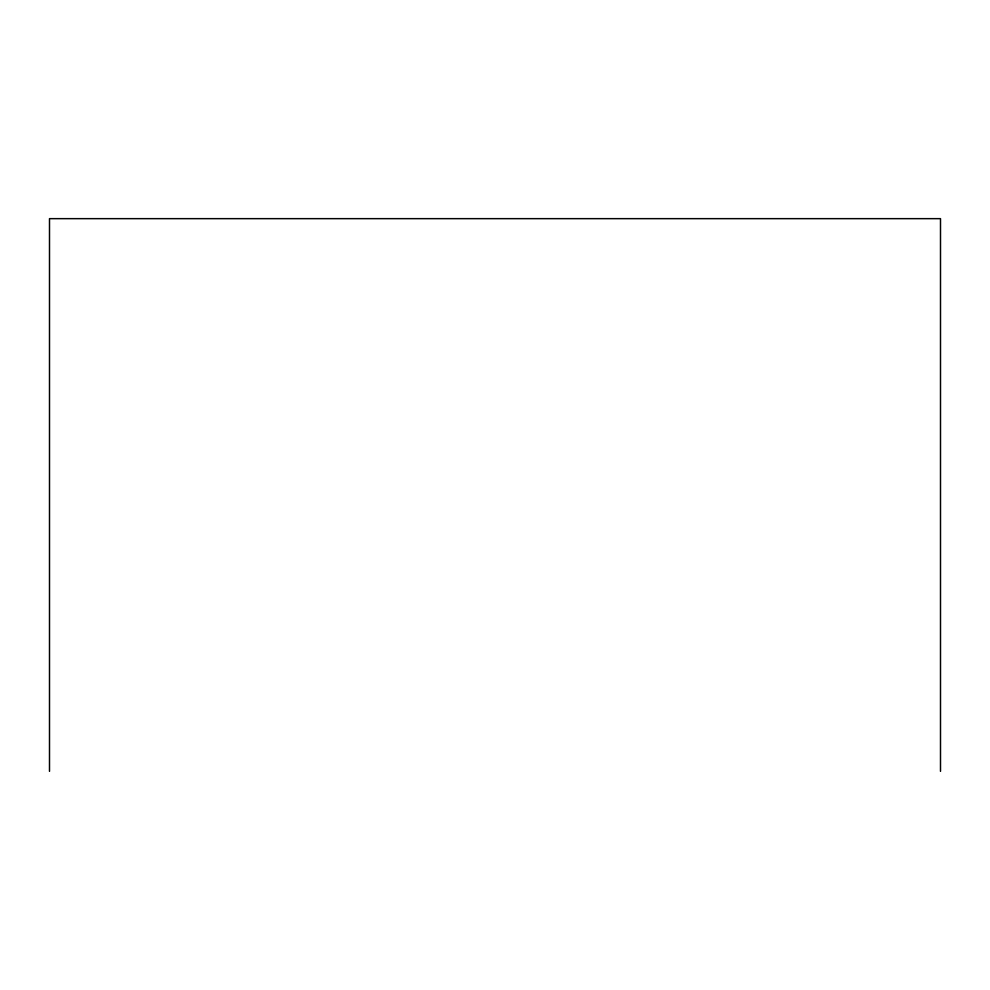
<?xml version="1.0" encoding="UTF-8"?>
<svg xmlns="http://www.w3.org/2000/svg" width="990" height="990" viewBox="0 0 990 990"><rect width="100%" height="100%" fill="white"/><g stroke="black" fill="none" stroke-linecap="round" stroke-linejoin="round"><path stroke-width="1.49" d="M940.5 771.346L940.5 218.654L49.5 218.654L49.5 771.346"/></g></svg>
